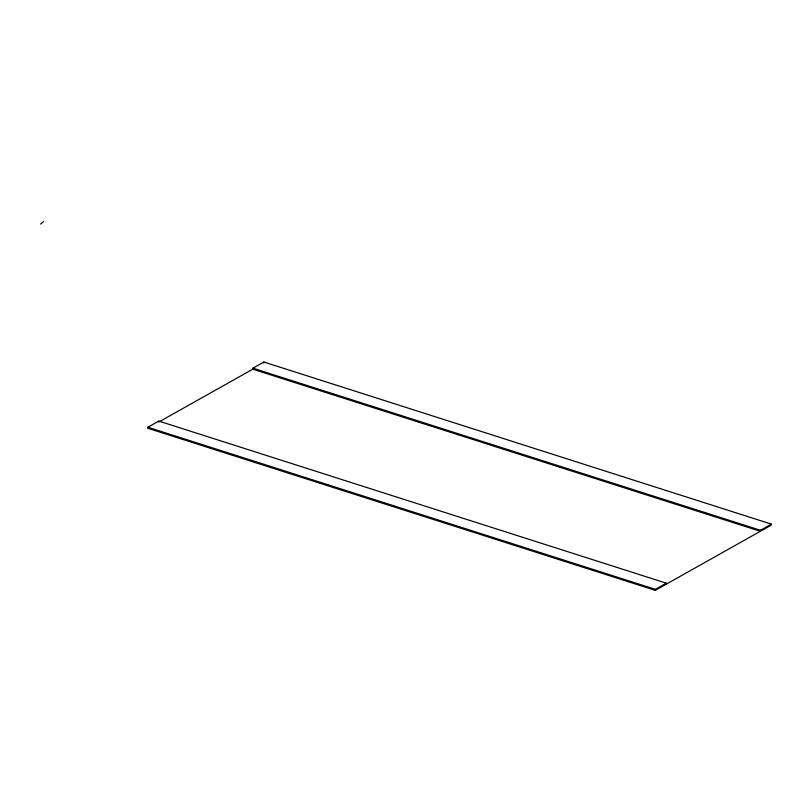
<?xml version="1.0" encoding="UTF-8"?>
<svg xmlns="http://www.w3.org/2000/svg" width="812" height="812" viewBox="0 0 812 812"><rect width="100%" height="100%" fill="white"/><g stroke="black" fill="none" stroke-linecap="round" stroke-linejoin="round"><path stroke-width="1.22" d="M158.787 421.083L147.845 427.234L147.733 428.239L655.284 590.344L771.288 525.131L771.4 524.126L263.849 362.02L252.908 368.171L252.796 369.176L158.675 422.088L158.787 421.083L666.337 583.189L666.226 584.193M263.738 363.025L263.849 362.02M655.284 590.344L655.396 589.339L666.337 583.189M771.4 524.126L760.458 530.277L760.347 531.281L252.796 369.176M40.6 224.071L43.503 221.656M252.908 368.171L760.458 530.277M147.845 427.234L655.396 589.339"/></g></svg>
